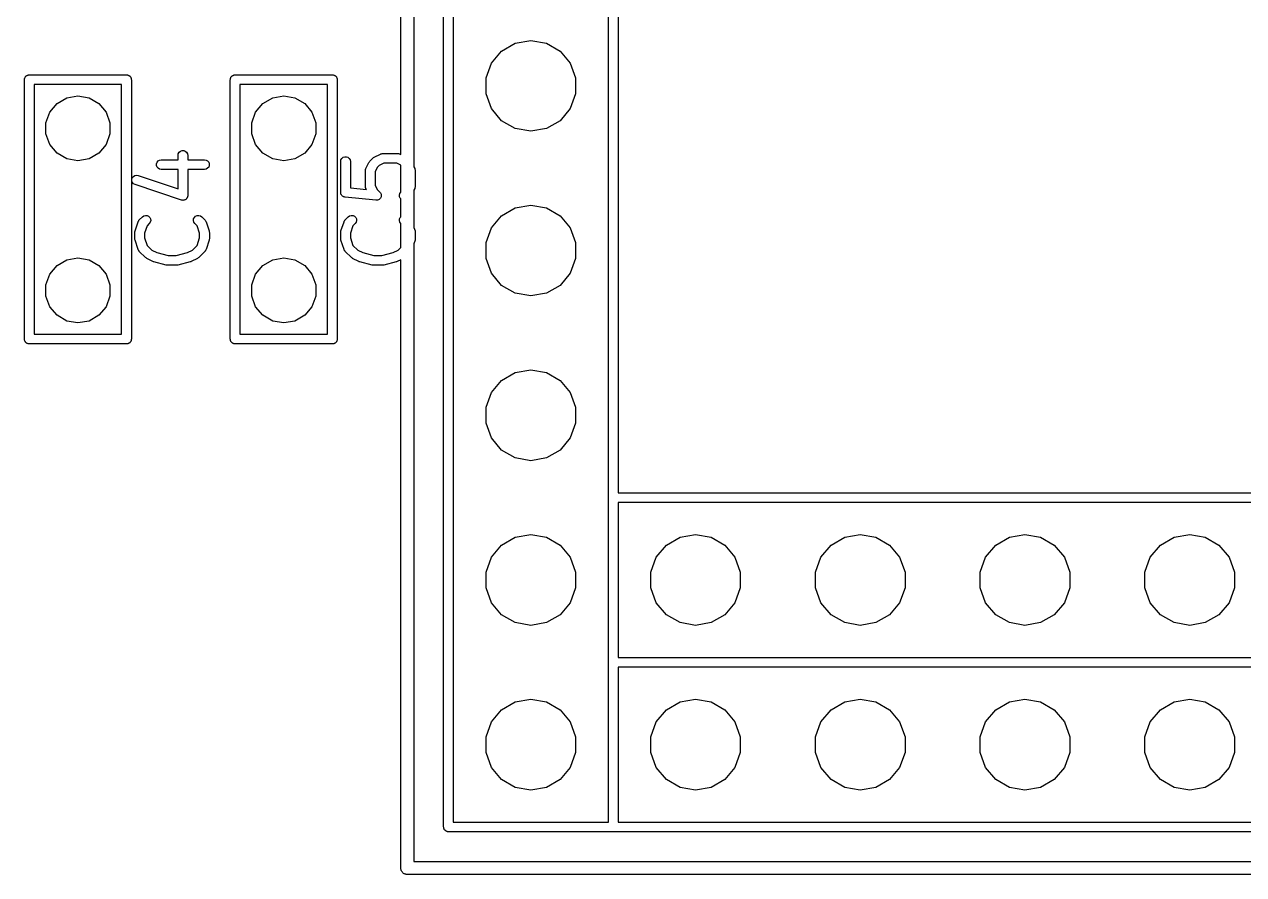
# Model space of a CAD drawing. Extents: x 25 to 346, y -457 to -16.
# Drawn here: x 144.27 to 163.07, y -384.91 to -371.8 of the extents above; entities that cross this region are included whole.
import ezdxf

# ---------------------------------------------------------------- set-up
doc = ezdxf.new("R2010")
doc.units = 0
doc.header["$MEASUREMENT"] = 0
doc.layers.add('BLACK', color=7, linetype='CONTINUOUS')

msp = doc.modelspace()

# ---------------------------------------------------------------- linework, layer by layer
at = {"layer": 'Black'}
for p, q in [((150.077, -373.802), (150.077, -320.04)), ((150.278, -320.04), (150.278, -373.992)), ((150.737, -384.175), (150.737, -320.675)), ((150.887, -320.75), (150.887, -384.1)), ((153.278, -384.1), (153.278, -320.75)), ((153.427, -320.675), (153.427, -379.02)), ((151.632, -372.208), (151.843, -372.086)), ((151.843, -372.086), (152.082, -372.044)), ((152.082, -372.044), (152.322, -372.086)), ((152.322, -372.086), (152.533, -372.208)), ((151.475, -372.394), (151.632, -372.208)), ((152.533, -372.208), (152.69, -372.394)), ((151.392, -372.623), (151.475, -372.394)), ((152.69, -372.394), (152.773, -372.623)), ((144.272, -372.65), (144.274, -372.644)), ((144.272, -376.65), (144.272, -372.65)), ((144.274, -372.637), (144.276, -372.631)), ((144.274, -372.644), (144.274, -372.637)), ((144.276, -372.631), (144.277, -372.624)), ((144.277, -372.624), (144.28, -372.619)), ((144.28, -372.619), (144.283, -372.613)), ((144.283, -372.613), (144.287, -372.607)), ((144.287, -372.607), (144.29, -372.602)), ((144.29, -372.602), (144.295, -372.598)), ((144.295, -372.598), (144.299, -372.593)), ((144.299, -372.593), (144.305, -372.589)), ((144.305, -372.589), (144.31, -372.585)), ((144.31, -372.585), (144.316, -372.583)), ((144.316, -372.583), (144.322, -372.58)), ((144.322, -372.58), (144.328, -372.578)), ((144.328, -372.578), (144.334, -372.576)), ((144.334, -372.576), (144.341, -372.576)), ((144.341, -372.576), (144.347, -372.575)), ((144.347, -372.575), (145.847, -372.575)), ((145.847, -372.575), (145.854, -372.576)), ((145.854, -372.576), (145.861, -372.576)), ((145.861, -372.576), (145.867, -372.578)), ((145.867, -372.578), (145.873, -372.58)), ((145.873, -372.58), (145.879, -372.583)), ((145.879, -372.583), (145.885, -372.585)), ((145.885, -372.585), (145.89, -372.589)), ((145.89, -372.589), (145.896, -372.593)), ((145.896, -372.593), (145.9, -372.598)), ((145.9, -372.598), (145.905, -372.602)), ((145.905, -372.602), (145.908, -372.607)), ((145.908, -372.607), (145.912, -372.613)), ((145.912, -372.613), (145.915, -372.619)), ((145.915, -372.619), (145.918, -372.624)), ((145.918, -372.624), (145.919, -372.631)), ((145.919, -372.631), (145.921, -372.637)), ((145.921, -372.637), (145.921, -372.644)), ((145.921, -372.644), (145.922, -372.65)), ((145.922, -372.65), (145.922, -376.65)), ((147.447, -372.65), (147.449, -372.644)), ((147.447, -376.65), (147.447, -372.65)), ((147.449, -372.637), (147.451, -372.631)), ((147.449, -372.644), (147.449, -372.637)), ((147.451, -372.631), (147.452, -372.624)), ((147.452, -372.624), (147.455, -372.619)), ((147.455, -372.619), (147.458, -372.613)), ((147.458, -372.613), (147.462, -372.607)), ((147.462, -372.607), (147.465, -372.602)), ((147.465, -372.602), (147.47, -372.598)), ((147.47, -372.598), (147.474, -372.593)), ((147.474, -372.593), (147.48, -372.589)), ((147.48, -372.589), (147.485, -372.585)), ((147.485, -372.585), (147.491, -372.583)), ((147.491, -372.583), (147.497, -372.58)), ((147.497, -372.58), (147.503, -372.578)), ((147.503, -372.578), (147.509, -372.576)), ((147.509, -372.576), (147.516, -372.576)), ((147.516, -372.576), (147.522, -372.575)), ((147.522, -372.575), (149.022, -372.575)), ((149.022, -372.575), (149.029, -372.576)), ((149.029, -372.576), (149.036, -372.576)), ((149.036, -372.576), (149.042, -372.578)), ((149.042, -372.578), (149.048, -372.58)), ((149.048, -372.58), (149.054, -372.583)), ((149.054, -372.583), (149.06, -372.585)), ((149.06, -372.585), (149.065, -372.589)), ((149.065, -372.589), (149.071, -372.593)), ((149.071, -372.593), (149.075, -372.598)), ((149.075, -372.598), (149.08, -372.602)), ((149.08, -372.602), (149.083, -372.607)), ((149.083, -372.607), (149.087, -372.613)), ((149.087, -372.613), (149.09, -372.619)), ((149.09, -372.619), (149.093, -372.624)), ((149.093, -372.624), (149.094, -372.631)), ((149.094, -372.631), (149.096, -372.637)), ((149.096, -372.637), (149.096, -372.644)), ((149.096, -372.644), (149.097, -372.65)), ((149.097, -372.65), (149.097, -376.65)), ((151.392, -372.867), (151.392, -372.623)), ((152.773, -372.623), (152.773, -372.867)), ((144.422, -372.725), (144.422, -376.575)), ((145.772, -372.725), (144.422, -372.725)), ((145.772, -376.575), (145.772, -372.725)), ((147.597, -372.725), (147.597, -376.575)), ((148.947, -372.725), (147.597, -372.725)), ((148.947, -376.575), (148.947, -372.725)), ((144.663, -373.149), (144.775, -373.016)), ((144.775, -373.016), (144.926, -372.928)), ((144.926, -372.928), (145.097, -372.898)), ((145.097, -372.898), (145.269, -372.928)), ((145.269, -372.928), (145.42, -373.016)), ((145.42, -373.016), (145.532, -373.149)), ((147.838, -373.149), (147.95, -373.016)), ((147.95, -373.016), (148.101, -372.928)), ((148.101, -372.928), (148.272, -372.898)), ((148.272, -372.898), (148.444, -372.928)), ((148.444, -372.928), (148.595, -373.016)), ((148.595, -373.016), (148.707, -373.149)), ((151.475, -373.096), (151.392, -372.867)), ((152.773, -372.867), (152.69, -373.096)), ((144.603, -373.313), (144.663, -373.149)), ((145.532, -373.149), (145.592, -373.313)), ((147.778, -373.313), (147.838, -373.149)), ((148.707, -373.149), (148.767, -373.313)), ((151.632, -373.282), (151.475, -373.096)), ((152.69, -373.096), (152.533, -373.282)), ((144.603, -373.487), (144.603, -373.313)), ((145.592, -373.313), (145.592, -373.487)), ((147.778, -373.487), (147.778, -373.313)), ((148.767, -373.313), (148.767, -373.487)), ((151.843, -373.404), (151.632, -373.282)), ((152.082, -373.446), (151.843, -373.404)), ((152.322, -373.404), (152.082, -373.446)), ((152.533, -373.282), (152.322, -373.404)), ((144.663, -373.651), (144.603, -373.487)), ((145.592, -373.487), (145.532, -373.651)), ((147.838, -373.651), (147.778, -373.487)), ((148.767, -373.487), (148.707, -373.651)), ((144.775, -373.784), (144.663, -373.651)), ((144.926, -373.872), (144.775, -373.784)), ((145.42, -373.784), (145.269, -373.872)), ((145.532, -373.651), (145.42, -373.784)), ((146.642, -373.817), (146.646, -373.791)), ((146.646, -373.791), (146.659, -373.768)), ((146.659, -373.768), (146.679, -373.752)), ((146.679, -373.752), (146.704, -373.743)), ((146.704, -373.743), (146.73, -373.743)), ((146.73, -373.743), (146.754, -373.752)), ((146.754, -373.752), (146.774, -373.768)), ((146.774, -373.768), (146.787, -373.791)), ((146.787, -373.791), (146.792, -373.817)), ((147.95, -373.784), (147.838, -373.651)), ((148.101, -373.872), (147.95, -373.784)), ((148.595, -373.784), (148.444, -373.872)), ((148.707, -373.651), (148.595, -373.784)), ((149.771, -373.794), (149.779, -373.792)), ((149.779, -373.792), (149.788, -373.79)), ((149.788, -373.79), (149.792, -373.79)), ((149.792, -373.79), (149.796, -373.789)), ((149.796, -373.789), (150.034, -373.789)), ((150.034, -373.789), (150.039, -373.79)), ((150.039, -373.79), (150.043, -373.79)), ((150.043, -373.79), (150.051, -373.792)), ((150.051, -373.792), (150.06, -373.794)), ((145.097, -373.902), (144.926, -373.872)), ((145.269, -373.872), (145.097, -373.902)), ((146.309, -373.946), (146.318, -373.922)), ((146.309, -373.973), (146.309, -373.946)), ((146.318, -373.997), (146.309, -373.973)), ((146.318, -373.922), (146.335, -373.902)), ((146.335, -373.902), (146.358, -373.889)), ((146.358, -373.889), (146.383, -373.885)), ((146.383, -373.885), (146.642, -373.885)), ((146.642, -373.885), (146.642, -373.817)), ((146.792, -373.817), (146.792, -373.885)), ((146.792, -373.885), (147.05, -373.885)), ((147.05, -373.885), (147.076, -373.889)), ((147.076, -373.889), (147.098, -373.902)), ((147.098, -373.902), (147.115, -373.922)), ((147.115, -373.922), (147.124, -373.946)), ((147.124, -373.973), (147.115, -373.997)), ((147.124, -373.946), (147.124, -373.973)), ((148.272, -373.902), (148.101, -373.872)), ((148.444, -373.872), (148.272, -373.902)), ((149.15, -373.912), (149.154, -373.886)), ((149.15, -374.388), (149.15, -373.912)), ((149.154, -373.886), (149.167, -373.864)), ((149.167, -373.864), (149.187, -373.847)), ((149.187, -373.847), (149.212, -373.838)), ((149.212, -373.838), (149.238, -373.838)), ((149.238, -373.838), (149.262, -373.847)), ((149.262, -373.847), (149.282, -373.864)), ((149.282, -373.864), (149.295, -373.886)), ((149.295, -373.886), (149.3, -373.912)), ((149.3, -373.912), (149.3, -374.32)), ((149.539, -374.021), (149.586, -373.926)), ((149.586, -373.926), (149.594, -373.916)), ((149.594, -373.916), (149.6, -373.906)), ((149.6, -373.906), (149.648, -373.859)), ((149.648, -373.859), (149.658, -373.852)), ((149.658, -373.852), (149.668, -373.845)), ((149.668, -373.845), (149.763, -373.797)), ((149.745, -373.974), (149.715, -374.004)), ((149.814, -373.939), (149.745, -373.974)), ((149.763, -373.797), (149.767, -373.796)), ((149.767, -373.796), (149.771, -373.794)), ((150.017, -373.939), (149.814, -373.939)), ((150.077, -373.97), (150.017, -373.939)), ((150.06, -373.794), (150.064, -373.796)), ((150.064, -373.796), (150.068, -373.797)), ((150.068, -373.797), (150.077, -373.802)), ((150.077, -374.382), (150.077, -373.97)), ((145.928, -374.187), (145.936, -374.162)), ((145.936, -374.162), (145.953, -374.142)), ((145.953, -374.142), (145.975, -374.128)), ((145.975, -374.128), (146, -374.123)), ((146, -374.123), (146.026, -374.126)), ((146.026, -374.126), (146.642, -374.332)), ((146.335, -374.017), (146.318, -373.997)), ((146.358, -374.03), (146.335, -374.017)), ((146.383, -374.035), (146.358, -374.03)), ((146.642, -374.035), (146.383, -374.035)), ((146.642, -374.332), (146.642, -374.035)), ((147.05, -374.035), (146.792, -374.035)), ((146.792, -374.035), (146.792, -374.436)), ((147.076, -374.03), (147.05, -374.035)), ((147.098, -374.017), (147.076, -374.03)), ((147.115, -373.997), (147.098, -374.017)), ((149.531, -374.046), (149.534, -374.038)), ((149.532, -374.051), (149.531, -374.046)), ((149.531, -374.055), (149.532, -374.051)), ((149.531, -374.293), (149.531, -374.055)), ((149.534, -374.038), (149.535, -374.029)), ((149.535, -374.029), (149.538, -374.025)), ((149.538, -374.025), (149.539, -374.021)), ((149.715, -374.004), (149.681, -374.072)), ((149.681, -374.072), (149.681, -374.275)), ((150.278, -373.992), (150.292, -374.021)), ((150.292, -374.021), (150.293, -374.025)), ((150.293, -374.025), (150.295, -374.029)), ((150.295, -374.029), (150.297, -374.038)), ((150.297, -374.038), (150.299, -374.046)), ((150.299, -374.046), (150.299, -374.051)), ((150.299, -374.051), (150.3, -374.055)), ((150.3, -374.055), (150.3, -374.293)), ((145.929, -374.213), (145.928, -374.187)), ((145.938, -374.237), (145.929, -374.213)), ((145.956, -374.256), (145.938, -374.237)), ((145.979, -374.269), (145.956, -374.256)), ((146.693, -374.507), (145.979, -374.269)), ((149.3, -374.32), (149.548, -374.345)), ((149.532, -374.297), (149.531, -374.293)), ((149.531, -374.301), (149.532, -374.297)), ((149.534, -374.31), (149.531, -374.301)), ((149.535, -374.319), (149.534, -374.31)), ((149.538, -374.322), (149.535, -374.319)), ((149.539, -374.326), (149.538, -374.322)), ((149.548, -374.345), (149.539, -374.326)), ((149.681, -374.275), (149.715, -374.344)), ((149.715, -374.344), (149.754, -374.383)), ((150.292, -374.326), (150.278, -374.355)), ((150.278, -374.355), (150.278, -374.928)), ((150.293, -374.322), (150.292, -374.326)), ((150.295, -374.319), (150.293, -374.322)), ((150.297, -374.31), (150.295, -374.319)), ((150.299, -374.301), (150.297, -374.31)), ((150.3, -374.293), (150.299, -374.297)), ((150.299, -374.297), (150.299, -374.301)), ((146.698, -374.508), (146.693, -374.507)), ((146.704, -374.51), (146.698, -374.508)), ((146.711, -374.51), (146.704, -374.51)), ((146.719, -374.511), (146.711, -374.51)), ((146.724, -374.51), (146.719, -374.511)), ((146.73, -374.51), (146.724, -374.51)), ((146.737, -374.507), (146.73, -374.51)), ((146.744, -374.505), (146.737, -374.507)), ((146.749, -374.503), (146.744, -374.505)), ((146.754, -374.501), (146.749, -374.503)), ((146.76, -374.496), (146.754, -374.501)), ((146.766, -374.492), (146.76, -374.496)), ((146.77, -374.487), (146.766, -374.492)), ((146.774, -374.484), (146.77, -374.487)), ((146.778, -374.477), (146.774, -374.484)), ((146.782, -374.471), (146.778, -374.477)), ((146.784, -374.466), (146.782, -374.471)), ((146.787, -374.461), (146.784, -374.466)), ((146.788, -374.454), (146.787, -374.461)), ((146.791, -374.447), (146.788, -374.454)), ((146.792, -374.436), (146.791, -374.441)), ((146.791, -374.441), (146.791, -374.447)), ((149.15, -374.391), (149.15, -374.388)), ((149.15, -374.394), (149.15, -374.391)), ((149.153, -374.404), (149.15, -374.394)), ((149.154, -374.414), (149.153, -374.404)), ((149.156, -374.416), (149.154, -374.414)), ((149.157, -374.419), (149.156, -374.416)), ((149.162, -374.427), (149.157, -374.419)), ((149.167, -374.436), (149.162, -374.427)), ((149.17, -374.438), (149.167, -374.436)), ((149.171, -374.44), (149.17, -374.438)), ((149.18, -374.446), (149.171, -374.44)), ((149.187, -374.453), (149.18, -374.446)), ((149.19, -374.454), (149.187, -374.453)), ((149.192, -374.456), (149.19, -374.454)), ((149.202, -374.458), (149.192, -374.456)), ((149.212, -374.462), (149.202, -374.458)), ((149.215, -374.462), (149.212, -374.462)), ((149.217, -374.463), (149.215, -374.462)), ((149.694, -374.51), (149.217, -374.463)), ((149.695, -374.51), (149.694, -374.51)), ((149.694, -374.51), (149.694, -374.51)), ((149.707, -374.509), (149.695, -374.51)), ((149.72, -374.508), (149.707, -374.509)), ((149.732, -374.503), (149.72, -374.508)), ((149.72, -374.508), (149.72, -374.508)), ((149.72, -374.508), (149.72, -374.508)), ((149.743, -374.498), (149.732, -374.503)), ((149.744, -374.497), (149.743, -374.498)), ((149.753, -374.488), (149.744, -374.497)), ((149.744, -374.497), (149.744, -374.497)), ((149.762, -374.479), (149.753, -374.488)), ((149.754, -374.383), (149.754, -374.383)), ((149.754, -374.383), (149.755, -374.383)), ((149.755, -374.383), (149.762, -374.394)), ((149.762, -374.394), (149.769, -374.404)), ((149.763, -374.479), (149.762, -374.479)), ((149.762, -374.479), (149.762, -374.479)), ((149.768, -374.467), (149.763, -374.479)), ((149.773, -374.456), (149.768, -374.467)), ((149.769, -374.404), (149.769, -374.404)), ((149.769, -374.404), (149.769, -374.405)), ((149.769, -374.405), (149.773, -374.417)), ((149.773, -374.417), (149.776, -374.429)), ((149.774, -374.455), (149.773, -374.456)), ((149.773, -374.456), (149.773, -374.456)), ((149.775, -374.443), (149.774, -374.455)), ((149.776, -374.43), (149.775, -374.443)), ((149.776, -374.429), (149.776, -374.43)), ((149.776, -374.43), (149.776, -374.43)), ((150.055, -374.429), (150.062, -374.404)), ((150.057, -374.455), (150.055, -374.429)), ((150.068, -374.479), (150.057, -374.455)), ((150.062, -374.404), (150.077, -374.383)), ((150.077, -374.488), (150.068, -374.479)), ((150.077, -374.383), (150.077, -374.382)), ((150.077, -374.764), (150.077, -374.488)), ((151.632, -374.748), (151.843, -374.626)), ((151.843, -374.626), (152.082, -374.584)), ((152.082, -374.584), (152.322, -374.626)), ((152.322, -374.626), (152.533, -374.748)), ((145.979, -374.983), (146.026, -374.841)), ((146.026, -374.841), (146.028, -374.837)), ((146.028, -374.837), (146.03, -374.833)), ((146.03, -374.833), (146.035, -374.825)), ((146.035, -374.825), (146.039, -374.818)), ((146.039, -374.818), (146.042, -374.815)), ((146.042, -374.815), (146.044, -374.811)), ((146.044, -374.811), (146.092, -374.764)), ((146.092, -374.764), (146.113, -374.749)), ((146.113, -374.749), (146.139, -374.742)), ((146.163, -374.905), (146.125, -375.019)), ((146.139, -374.742), (146.165, -374.744)), ((146.198, -374.87), (146.163, -374.905)), ((146.165, -374.744), (146.188, -374.755)), ((146.188, -374.755), (146.207, -374.774)), ((146.213, -374.848), (146.198, -374.87)), ((146.207, -374.774), (146.218, -374.797)), ((146.22, -374.823), (146.213, -374.848)), ((146.218, -374.797), (146.22, -374.823)), ((146.88, -374.823), (146.882, -374.797)), ((146.887, -374.848), (146.88, -374.823)), ((146.882, -374.797), (146.893, -374.774)), ((146.902, -374.87), (146.887, -374.848)), ((146.893, -374.774), (146.912, -374.755)), ((146.937, -374.905), (146.902, -374.87)), ((146.912, -374.755), (146.935, -374.744)), ((146.935, -374.744), (146.961, -374.742)), ((146.975, -375.019), (146.937, -374.905)), ((146.961, -374.742), (146.986, -374.749)), ((146.986, -374.749), (147.008, -374.764)), ((147.008, -374.764), (147.055, -374.811)), ((147.055, -374.811), (147.058, -374.815)), ((147.058, -374.815), (147.061, -374.818)), ((147.061, -374.818), (147.065, -374.825)), ((147.065, -374.825), (147.07, -374.833)), ((147.07, -374.833), (147.071, -374.837)), ((147.071, -374.837), (147.073, -374.841)), ((147.073, -374.841), (147.121, -374.983)), ((149.154, -374.983), (149.201, -374.841)), ((149.201, -374.841), (149.203, -374.837)), ((149.203, -374.837), (149.205, -374.833)), ((149.205, -374.833), (149.21, -374.825)), ((149.21, -374.825), (149.214, -374.818)), ((149.214, -374.818), (149.217, -374.815)), ((149.217, -374.815), (149.219, -374.811)), ((149.219, -374.811), (149.267, -374.764)), ((149.267, -374.764), (149.288, -374.749)), ((149.288, -374.749), (149.314, -374.742)), ((149.338, -374.905), (149.3, -375.019)), ((149.314, -374.742), (149.34, -374.744)), ((149.373, -374.87), (149.338, -374.905)), ((149.34, -374.744), (149.363, -374.755)), ((149.363, -374.755), (149.382, -374.774)), ((149.388, -374.848), (149.373, -374.87)), ((149.382, -374.774), (149.393, -374.797)), ((149.395, -374.823), (149.388, -374.848)), ((149.393, -374.797), (149.395, -374.823)), ((150.055, -374.823), (150.057, -374.797)), ((150.062, -374.848), (150.055, -374.823)), ((150.057, -374.797), (150.068, -374.774)), ((150.077, -374.87), (150.062, -374.848)), ((150.068, -374.774), (150.077, -374.764)), ((150.077, -374.871), (150.077, -374.87)), ((150.077, -375.239), (150.077, -374.871)), ((151.475, -374.934), (151.632, -374.748)), ((152.533, -374.748), (152.69, -374.934)), ((145.975, -375.007), (145.977, -374.995)), ((145.975, -375.102), (145.975, -375.007)), ((145.977, -375.114), (145.975, -375.102)), ((145.977, -374.995), (145.979, -374.983)), ((146.125, -375.019), (146.125, -375.09)), ((146.125, -375.09), (146.163, -375.205)), ((146.937, -375.205), (146.975, -375.09)), ((146.975, -375.09), (146.975, -375.019)), ((147.121, -374.983), (147.123, -374.995)), ((147.123, -374.995), (147.125, -375.007)), ((147.125, -375.102), (147.123, -375.114)), ((147.125, -375.007), (147.125, -375.102)), ((149.15, -375.007), (149.152, -374.995)), ((149.15, -375.102), (149.15, -375.007)), ((149.152, -375.114), (149.15, -375.102)), ((149.152, -374.995), (149.154, -374.983)), ((149.3, -375.019), (149.3, -375.09)), ((149.3, -375.09), (149.338, -375.205)), ((150.278, -374.928), (150.296, -374.983)), ((150.296, -374.983), (150.298, -374.995)), ((150.298, -374.995), (150.3, -375.007)), ((150.3, -375.102), (150.298, -375.114)), ((150.3, -375.007), (150.3, -375.102)), ((151.392, -375.163), (151.475, -374.934)), ((152.69, -374.934), (152.773, -375.163)), ((145.979, -375.126), (145.977, -375.114)), ((146.026, -375.269), (145.979, -375.126)), ((146.028, -375.273), (146.026, -375.269)), ((146.03, -375.277), (146.028, -375.273)), ((146.035, -375.284), (146.03, -375.277)), ((146.039, -375.292), (146.035, -375.284)), ((146.042, -375.295), (146.039, -375.292)), ((146.044, -375.298), (146.042, -375.295)), ((146.163, -375.205), (146.237, -375.279)), ((146.237, -375.279), (146.314, -375.317)), ((146.786, -375.317), (146.863, -375.279)), ((146.863, -375.279), (146.937, -375.205)), ((147.058, -375.295), (147.055, -375.298)), ((147.061, -375.292), (147.058, -375.295)), ((147.065, -375.284), (147.061, -375.292)), ((147.07, -375.277), (147.065, -375.284)), ((147.071, -375.273), (147.07, -375.277)), ((147.073, -375.269), (147.071, -375.273)), ((147.121, -375.126), (147.073, -375.269)), ((147.123, -375.114), (147.121, -375.126)), ((149.154, -375.126), (149.152, -375.114)), ((149.201, -375.269), (149.154, -375.126)), ((149.203, -375.273), (149.201, -375.269)), ((149.205, -375.277), (149.203, -375.273)), ((149.21, -375.284), (149.205, -375.277)), ((149.214, -375.292), (149.21, -375.284)), ((149.217, -375.295), (149.214, -375.292)), ((149.219, -375.298), (149.217, -375.295)), ((149.338, -375.205), (149.412, -375.279)), ((149.412, -375.279), (149.489, -375.317)), ((149.961, -375.317), (150.038, -375.279)), ((150.038, -375.279), (150.077, -375.239)), ((150.296, -375.126), (150.278, -375.182)), ((150.278, -375.182), (150.278, -384.71)), ((150.298, -375.114), (150.296, -375.126)), ((151.392, -375.407), (151.392, -375.163)), ((152.773, -375.163), (152.773, -375.407)), ((144.775, -375.516), (144.926, -375.428)), ((144.926, -375.428), (145.097, -375.398)), ((145.097, -375.398), (145.269, -375.428)), ((145.269, -375.428), (145.42, -375.516)), ((146.14, -375.394), (146.044, -375.298)), ((146.15, -375.4), (146.14, -375.394)), ((146.159, -375.408), (146.15, -375.4)), ((146.254, -375.455), (146.159, -375.408)), ((146.262, -375.458), (146.254, -375.455)), ((146.27, -375.461), (146.262, -375.458)), ((146.46, -375.508), (146.27, -375.461)), ((146.314, -375.317), (146.488, -375.361)), ((146.488, -375.361), (146.612, -375.361)), ((146.612, -375.361), (146.786, -375.317)), ((146.83, -375.461), (146.639, -375.508)), ((146.837, -375.458), (146.83, -375.461)), ((146.845, -375.455), (146.837, -375.458)), ((146.941, -375.408), (146.845, -375.455)), ((146.95, -375.4), (146.941, -375.408)), ((146.96, -375.394), (146.95, -375.4)), ((147.055, -375.298), (146.96, -375.394)), ((147.95, -375.516), (148.101, -375.428)), ((148.101, -375.428), (148.272, -375.398)), ((148.272, -375.398), (148.444, -375.428)), ((148.444, -375.428), (148.595, -375.516)), ((149.315, -375.394), (149.219, -375.298)), ((149.325, -375.4), (149.315, -375.394)), ((149.334, -375.408), (149.325, -375.4)), ((149.429, -375.455), (149.334, -375.408)), ((149.437, -375.458), (149.429, -375.455)), ((149.445, -375.461), (149.437, -375.458)), ((149.635, -375.508), (149.445, -375.461)), ((149.489, -375.317), (149.663, -375.361)), ((149.663, -375.361), (149.787, -375.361)), ((149.787, -375.361), (149.961, -375.317)), ((150.005, -375.461), (149.814, -375.508)), ((150.012, -375.458), (150.005, -375.461)), ((150.02, -375.455), (150.012, -375.458)), ((150.077, -375.427), (150.02, -375.455)), ((150.077, -384.81), (150.077, -375.427)), ((151.475, -375.636), (151.392, -375.407)), ((152.773, -375.407), (152.69, -375.636)), ((144.603, -375.813), (144.663, -375.649)), ((144.663, -375.649), (144.775, -375.516)), ((145.42, -375.516), (145.532, -375.649)), ((145.532, -375.649), (145.592, -375.813)), ((146.469, -375.509), (146.46, -375.508)), ((146.478, -375.511), (146.469, -375.509)), ((146.621, -375.511), (146.478, -375.511)), ((146.63, -375.509), (146.621, -375.511)), ((146.639, -375.508), (146.63, -375.509)), ((147.778, -375.813), (147.838, -375.649)), ((147.838, -375.649), (147.95, -375.516)), ((148.595, -375.516), (148.707, -375.649)), ((148.707, -375.649), (148.767, -375.813)), ((149.644, -375.509), (149.635, -375.508)), ((149.653, -375.511), (149.644, -375.509)), ((149.796, -375.511), (149.653, -375.511)), ((149.805, -375.509), (149.796, -375.511)), ((149.814, -375.508), (149.805, -375.509)), ((151.632, -375.822), (151.475, -375.636)), ((152.69, -375.636), (152.533, -375.822)), ((144.603, -375.987), (144.603, -375.813)), ((145.592, -375.813), (145.592, -375.987)), ((147.778, -375.987), (147.778, -375.813)), ((148.767, -375.813), (148.767, -375.987)), ((151.843, -375.944), (151.632, -375.822)), ((152.533, -375.822), (152.322, -375.944)), ((144.663, -376.151), (144.603, -375.987)), ((145.592, -375.987), (145.532, -376.151)), ((147.838, -376.151), (147.778, -375.987)), ((148.767, -375.987), (148.707, -376.151)), ((152.082, -375.986), (151.843, -375.944)), ((152.322, -375.944), (152.082, -375.986)), ((144.775, -376.284), (144.663, -376.151)), ((145.532, -376.151), (145.42, -376.284)), ((147.95, -376.284), (147.838, -376.151)), ((148.707, -376.151), (148.595, -376.284)), ((144.926, -376.372), (144.775, -376.284)), ((145.097, -376.402), (144.926, -376.372)), ((145.269, -376.372), (145.097, -376.402)), ((145.42, -376.284), (145.269, -376.372)), ((148.101, -376.372), (147.95, -376.284)), ((148.272, -376.402), (148.101, -376.372)), ((148.444, -376.372), (148.272, -376.402)), ((148.595, -376.284), (148.444, -376.372)), ((144.422, -376.575), (145.772, -376.575)), ((147.597, -376.575), (148.947, -376.575)), ((144.274, -376.656), (144.272, -376.65)), ((144.274, -376.663), (144.274, -376.656)), ((144.276, -376.669), (144.274, -376.663)), ((144.277, -376.676), (144.276, -376.669)), ((144.28, -376.681), (144.277, -376.676)), ((144.283, -376.688), (144.28, -376.681)), ((144.287, -376.693), (144.283, -376.688)), ((144.29, -376.698), (144.287, -376.693)), ((144.295, -376.702), (144.29, -376.698)), ((144.299, -376.707), (144.295, -376.702)), ((144.305, -376.711), (144.299, -376.707)), ((144.31, -376.715), (144.305, -376.711)), ((144.316, -376.717), (144.31, -376.715)), ((144.322, -376.72), (144.316, -376.717)), ((144.328, -376.722), (144.322, -376.72)), ((144.334, -376.724), (144.328, -376.722)), ((144.341, -376.724), (144.334, -376.724)), ((144.347, -376.725), (144.341, -376.724)), ((145.847, -376.725), (144.347, -376.725)), ((145.854, -376.724), (145.847, -376.725)), ((145.861, -376.724), (145.854, -376.724)), ((145.867, -376.722), (145.861, -376.724)), ((145.873, -376.72), (145.867, -376.722)), ((145.879, -376.717), (145.873, -376.72)), ((145.885, -376.715), (145.879, -376.717)), ((145.89, -376.711), (145.885, -376.715)), ((145.896, -376.707), (145.89, -376.711)), ((145.9, -376.702), (145.896, -376.707)), ((145.905, -376.698), (145.9, -376.702)), ((145.908, -376.693), (145.905, -376.698)), ((145.912, -376.688), (145.908, -376.693)), ((145.915, -376.681), (145.912, -376.688)), ((145.918, -376.676), (145.915, -376.681)), ((145.919, -376.669), (145.918, -376.676)), ((145.921, -376.663), (145.919, -376.669)), ((145.922, -376.65), (145.921, -376.656)), ((145.921, -376.656), (145.921, -376.663)), ((147.449, -376.656), (147.447, -376.65)), ((147.449, -376.663), (147.449, -376.656)), ((147.451, -376.669), (147.449, -376.663)), ((147.452, -376.676), (147.451, -376.669)), ((147.455, -376.681), (147.452, -376.676)), ((147.458, -376.688), (147.455, -376.681)), ((147.462, -376.693), (147.458, -376.688)), ((147.465, -376.698), (147.462, -376.693)), ((147.47, -376.702), (147.465, -376.698)), ((147.474, -376.707), (147.47, -376.702)), ((147.48, -376.711), (147.474, -376.707)), ((147.485, -376.715), (147.48, -376.711)), ((147.491, -376.717), (147.485, -376.715)), ((147.497, -376.72), (147.491, -376.717)), ((147.503, -376.722), (147.497, -376.72)), ((147.509, -376.724), (147.503, -376.722)), ((147.516, -376.724), (147.509, -376.724)), ((147.522, -376.725), (147.516, -376.724)), ((149.022, -376.725), (147.522, -376.725)), ((149.029, -376.724), (149.022, -376.725)), ((149.036, -376.724), (149.029, -376.724)), ((149.042, -376.722), (149.036, -376.724)), ((149.048, -376.72), (149.042, -376.722)), ((149.054, -376.717), (149.048, -376.72)), ((149.06, -376.715), (149.054, -376.717)), ((149.065, -376.711), (149.06, -376.715)), ((149.071, -376.707), (149.065, -376.711)), ((149.075, -376.702), (149.071, -376.707)), ((149.08, -376.698), (149.075, -376.702)), ((149.083, -376.693), (149.08, -376.698)), ((149.087, -376.688), (149.083, -376.693)), ((149.09, -376.681), (149.087, -376.688)), ((149.093, -376.676), (149.09, -376.681)), ((149.094, -376.669), (149.093, -376.676)), ((149.096, -376.663), (149.094, -376.669)), ((149.097, -376.65), (149.096, -376.656)), ((149.096, -376.656), (149.096, -376.663)), ((151.632, -377.288), (151.843, -377.166)), ((151.843, -377.166), (152.082, -377.124)), ((152.082, -377.124), (152.322, -377.166)), ((152.322, -377.166), (152.533, -377.288)), ((151.475, -377.474), (151.632, -377.288)), ((152.533, -377.288), (152.69, -377.474)), ((151.392, -377.703), (151.475, -377.474)), ((152.69, -377.474), (152.773, -377.703)), ((151.392, -377.947), (151.392, -377.703)), ((152.773, -377.703), (152.773, -377.947)), ((151.475, -378.176), (151.392, -377.947)), ((152.773, -377.947), (152.69, -378.176)), ((151.632, -378.362), (151.475, -378.176)), ((152.69, -378.176), (152.533, -378.362)), ((151.843, -378.484), (151.632, -378.362)), ((152.082, -378.526), (151.843, -378.484)), ((152.322, -378.484), (152.082, -378.526)), ((152.533, -378.362), (152.322, -378.484)), ((153.427, -379.02), (178.677, -379.02)), ((153.427, -379.17), (153.427, -381.56)), ((178.677, -379.17), (153.427, -379.17)), ((151.632, -379.828), (151.843, -379.706)), ((151.843, -379.706), (152.082, -379.664)), ((152.082, -379.664), (152.322, -379.706)), ((152.322, -379.706), (152.533, -379.828)), ((154.172, -379.828), (154.383, -379.706)), ((154.383, -379.706), (154.623, -379.664)), ((154.623, -379.664), (154.862, -379.706)), ((154.862, -379.706), (155.073, -379.828)), ((156.712, -379.828), (156.923, -379.706)), ((156.923, -379.706), (157.162, -379.664)), ((157.162, -379.664), (157.402, -379.706)), ((157.402, -379.706), (157.613, -379.828)), ((159.252, -379.828), (159.463, -379.706)), ((159.463, -379.706), (159.702, -379.664)), ((159.702, -379.664), (159.942, -379.706)), ((159.942, -379.706), (160.153, -379.828)), ((161.792, -379.828), (162.003, -379.706)), ((162.003, -379.706), (162.243, -379.664)), ((162.243, -379.664), (162.482, -379.706)), ((162.482, -379.706), (162.693, -379.828)), ((151.475, -380.014), (151.632, -379.828)), ((152.533, -379.828), (152.69, -380.014)), ((154.015, -380.014), (154.172, -379.828)), ((155.073, -379.828), (155.23, -380.014)), ((156.555, -380.014), (156.712, -379.828)), ((157.613, -379.828), (157.77, -380.014)), ((159.095, -380.014), (159.252, -379.828)), ((160.153, -379.828), (160.31, -380.014)), ((161.635, -380.014), (161.792, -379.828)), ((162.693, -379.828), (162.85, -380.014)), ((151.392, -380.243), (151.475, -380.014)), ((152.69, -380.014), (152.773, -380.243)), ((153.932, -380.243), (154.015, -380.014)), ((155.23, -380.014), (155.313, -380.243)), ((156.472, -380.243), (156.555, -380.014)), ((157.77, -380.014), (157.853, -380.243)), ((159.012, -380.243), (159.095, -380.014)), ((160.31, -380.014), (160.393, -380.243)), ((161.552, -380.243), (161.635, -380.014)), ((162.85, -380.014), (162.933, -380.243)), ((151.392, -380.487), (151.392, -380.243)), ((152.773, -380.243), (152.773, -380.487)), ((153.932, -380.487), (153.932, -380.243)), ((155.313, -380.243), (155.313, -380.487)), ((156.472, -380.487), (156.472, -380.243)), ((157.853, -380.243), (157.853, -380.487)), ((159.012, -380.487), (159.012, -380.243)), ((160.393, -380.243), (160.393, -380.487)), ((161.552, -380.487), (161.552, -380.243)), ((162.933, -380.243), (162.933, -380.487)), ((151.475, -380.716), (151.392, -380.487)), ((152.773, -380.487), (152.69, -380.716)), ((154.015, -380.716), (153.932, -380.487)), ((155.313, -380.487), (155.23, -380.716)), ((156.555, -380.716), (156.472, -380.487)), ((157.853, -380.487), (157.77, -380.716)), ((159.095, -380.716), (159.012, -380.487)), ((160.393, -380.487), (160.31, -380.716)), ((161.635, -380.716), (161.552, -380.487)), ((162.933, -380.487), (162.85, -380.716)), ((151.632, -380.902), (151.475, -380.716)), ((152.69, -380.716), (152.533, -380.902)), ((154.172, -380.902), (154.015, -380.716)), ((155.23, -380.716), (155.073, -380.902)), ((156.712, -380.902), (156.555, -380.716)), ((157.77, -380.716), (157.613, -380.902)), ((159.252, -380.902), (159.095, -380.716)), ((160.31, -380.716), (160.153, -380.902)), ((161.792, -380.902), (161.635, -380.716)), ((162.85, -380.716), (162.693, -380.902)), ((151.843, -381.024), (151.632, -380.902)), ((152.533, -380.902), (152.322, -381.024)), ((154.383, -381.024), (154.172, -380.902)), ((155.073, -380.902), (154.862, -381.024)), ((156.923, -381.024), (156.712, -380.902)), ((157.613, -380.902), (157.402, -381.024)), ((159.463, -381.024), (159.252, -380.902)), ((160.153, -380.902), (159.942, -381.024)), ((162.003, -381.024), (161.792, -380.902)), ((162.693, -380.902), (162.482, -381.024)), ((152.082, -381.066), (151.843, -381.024)), ((152.322, -381.024), (152.082, -381.066)), ((154.623, -381.066), (154.383, -381.024)), ((154.862, -381.024), (154.623, -381.066)), ((157.162, -381.066), (156.923, -381.024)), ((157.402, -381.024), (157.162, -381.066)), ((159.702, -381.066), (159.463, -381.024)), ((159.942, -381.024), (159.702, -381.066)), ((162.243, -381.066), (162.003, -381.024)), ((162.482, -381.024), (162.243, -381.066)), ((153.427, -381.56), (178.677, -381.56)), ((153.427, -381.71), (153.427, -384.1)), ((178.677, -381.71), (153.427, -381.71)), ((151.632, -382.368), (151.843, -382.246)), ((151.843, -382.246), (152.082, -382.204)), ((152.082, -382.204), (152.322, -382.246)), ((152.322, -382.246), (152.533, -382.368)), ((154.172, -382.368), (154.383, -382.246)), ((154.383, -382.246), (154.623, -382.204)), ((154.623, -382.204), (154.862, -382.246)), ((154.862, -382.246), (155.073, -382.368)), ((156.712, -382.368), (156.923, -382.246)), ((156.923, -382.246), (157.162, -382.204)), ((157.162, -382.204), (157.402, -382.246)), ((157.402, -382.246), (157.613, -382.368)), ((159.252, -382.368), (159.463, -382.246)), ((159.463, -382.246), (159.702, -382.204)), ((159.702, -382.204), (159.942, -382.246)), ((159.942, -382.246), (160.153, -382.368)), ((161.792, -382.368), (162.003, -382.246)), ((162.003, -382.246), (162.243, -382.204)), ((162.243, -382.204), (162.482, -382.246)), ((162.482, -382.246), (162.693, -382.368)), ((151.475, -382.554), (151.632, -382.368)), ((152.533, -382.368), (152.69, -382.554)), ((154.015, -382.554), (154.172, -382.368)), ((155.073, -382.368), (155.23, -382.554)), ((156.555, -382.554), (156.712, -382.368)), ((157.613, -382.368), (157.77, -382.554)), ((159.095, -382.554), (159.252, -382.368)), ((160.153, -382.368), (160.31, -382.554)), ((161.635, -382.554), (161.792, -382.368)), ((162.693, -382.368), (162.85, -382.554)), ((151.392, -382.783), (151.475, -382.554)), ((152.69, -382.554), (152.773, -382.783)), ((153.932, -382.783), (154.015, -382.554)), ((155.23, -382.554), (155.313, -382.783)), ((156.472, -382.783), (156.555, -382.554)), ((157.77, -382.554), (157.853, -382.783)), ((159.012, -382.783), (159.095, -382.554)), ((160.31, -382.554), (160.393, -382.783)), ((161.552, -382.783), (161.635, -382.554)), ((162.85, -382.554), (162.933, -382.783)), ((151.392, -383.027), (151.392, -382.783)), ((152.773, -382.783), (152.773, -383.027)), ((153.932, -383.027), (153.932, -382.783)), ((155.313, -382.783), (155.313, -383.027)), ((156.472, -383.027), (156.472, -382.783)), ((157.853, -382.783), (157.853, -383.027)), ((159.012, -383.027), (159.012, -382.783)), ((160.393, -382.783), (160.393, -383.027)), ((161.552, -383.027), (161.552, -382.783)), ((162.933, -382.783), (162.933, -383.027)), ((151.475, -383.256), (151.392, -383.027)), ((152.773, -383.027), (152.69, -383.256)), ((154.015, -383.256), (153.932, -383.027)), ((155.313, -383.027), (155.23, -383.256)), ((156.555, -383.256), (156.472, -383.027)), ((157.853, -383.027), (157.77, -383.256)), ((159.095, -383.256), (159.012, -383.027)), ((160.393, -383.027), (160.31, -383.256)), ((161.635, -383.256), (161.552, -383.027)), ((162.933, -383.027), (162.85, -383.256)), ((151.632, -383.442), (151.475, -383.256)), ((152.69, -383.256), (152.533, -383.442)), ((154.172, -383.442), (154.015, -383.256)), ((155.23, -383.256), (155.073, -383.442)), ((156.712, -383.442), (156.555, -383.256)), ((157.77, -383.256), (157.613, -383.442)), ((159.252, -383.442), (159.095, -383.256)), ((160.31, -383.256), (160.153, -383.442)), ((161.792, -383.442), (161.635, -383.256)), ((162.85, -383.256), (162.693, -383.442)), ((151.843, -383.564), (151.632, -383.442)), ((152.082, -383.606), (151.843, -383.564)), ((152.322, -383.564), (152.082, -383.606)), ((152.533, -383.442), (152.322, -383.564)), ((154.383, -383.564), (154.172, -383.442)), ((154.623, -383.606), (154.383, -383.564)), ((154.862, -383.564), (154.623, -383.606)), ((155.073, -383.442), (154.862, -383.564)), ((156.923, -383.564), (156.712, -383.442)), ((157.162, -383.606), (156.923, -383.564)), ((157.402, -383.564), (157.162, -383.606)), ((157.613, -383.442), (157.402, -383.564)), ((159.463, -383.564), (159.252, -383.442)), ((159.702, -383.606), (159.463, -383.564)), ((159.942, -383.564), (159.702, -383.606)), ((160.153, -383.442), (159.942, -383.564)), ((162.003, -383.564), (161.792, -383.442)), ((162.243, -383.606), (162.003, -383.564)), ((162.482, -383.564), (162.243, -383.606)), ((162.693, -383.442), (162.482, -383.564)), ((150.887, -384.1), (153.278, -384.1)), ((153.427, -384.1), (178.677, -384.1)), ((150.739, -384.181), (150.737, -384.175)), ((150.739, -384.188), (150.739, -384.181)), ((150.741, -384.194), (150.739, -384.188)), ((150.742, -384.201), (150.741, -384.194)), ((150.745, -384.206), (150.742, -384.201)), ((150.748, -384.212), (150.745, -384.206)), ((150.752, -384.218), (150.748, -384.212)), ((150.755, -384.223), (150.752, -384.218)), ((150.76, -384.227), (150.755, -384.223)), ((150.764, -384.232), (150.76, -384.227)), ((150.77, -384.236), (150.764, -384.232)), ((150.775, -384.24), (150.77, -384.236)), ((150.781, -384.242), (150.775, -384.24)), ((150.787, -384.245), (150.781, -384.242)), ((150.793, -384.247), (150.787, -384.245)), ((150.799, -384.249), (150.793, -384.247)), ((150.806, -384.249), (150.799, -384.249)), ((150.812, -384.25), (150.806, -384.249)), ((153.352, -384.25), (150.812, -384.25)), ((178.752, -384.25), (153.352, -384.25)), ((150.079, -384.819), (150.077, -384.81)), ((150.079, -384.827), (150.079, -384.819)), ((150.082, -384.836), (150.079, -384.827)), ((150.084, -384.844), (150.082, -384.836)), ((150.088, -384.852), (150.084, -384.844)), ((150.091, -384.86), (150.088, -384.852)), ((150.097, -384.867), (150.091, -384.86)), ((150.101, -384.874), (150.097, -384.867)), ((150.108, -384.88), (150.101, -384.874)), ((150.113, -384.887), (150.108, -384.88)), ((150.121, -384.891), (150.113, -384.887)), ((150.278, -384.71), (181.827, -384.71)), ((150.127, -384.897), (150.121, -384.891)), ((150.136, -384.9), (150.127, -384.897)), ((150.143, -384.904), (150.136, -384.9)), ((150.152, -384.905), (150.143, -384.904)), ((150.16, -384.908), (150.152, -384.905)), ((150.169, -384.908), (150.16, -384.908)), ((150.177, -384.91), (150.169, -384.908)), ((163.41, -384.91), (150.177, -384.91))]:
    msp.add_line(p, q, dxfattribs=at)

doc.saveas('drawing.dxf')
